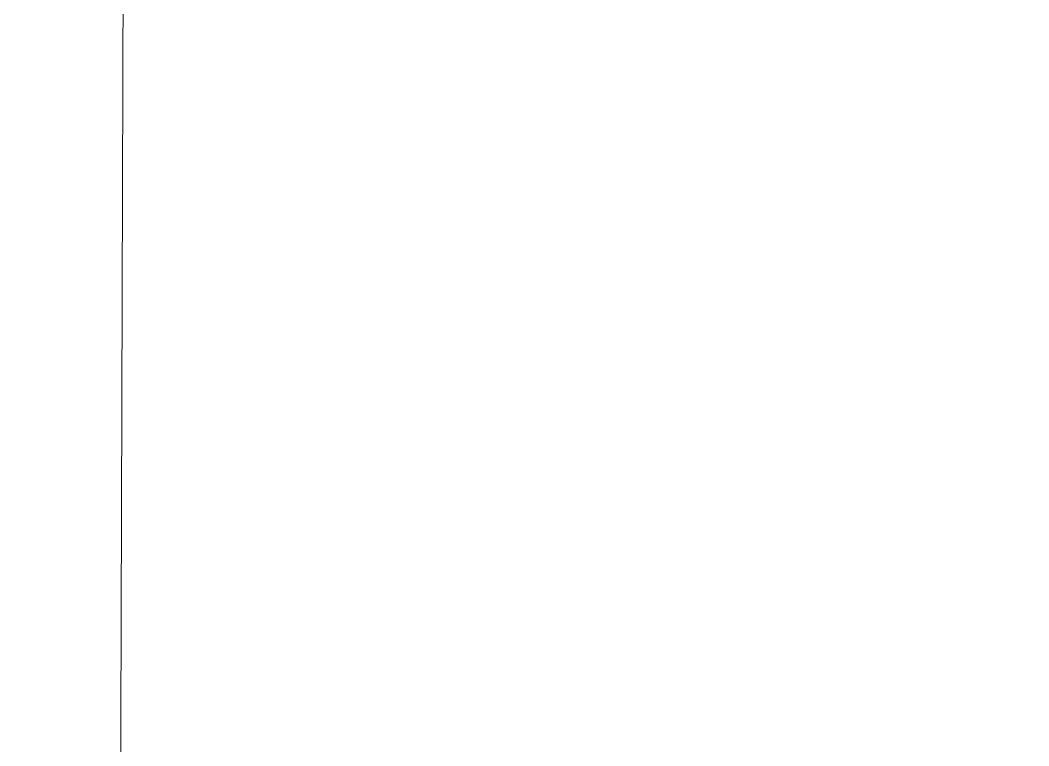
# Model space of a CAD drawing. Header units: inches. Extents: x -3368894 to 5148796, y 84 to 10864301.
# Drawn here: x 502753.54 to 502791.77, y 4346462.75 to 4346490.24 of the extents above; entities that cross this region are included whole.
import ezdxf

# ---------------------------------------------------------------- set-up
doc = ezdxf.new("R2010")
doc.units = ezdxf.units.IN
doc.header["$MEASUREMENT"] = 0
doc.layers.add('cm_campiture', color=252, linetype='Continuous', lineweight=9)
doc.layers.add('cm_quote', color=174, linetype='Continuous', lineweight=0)
doc.styles.get("Standard").update_dxf_attribs({"font": 'GOTHIC.TTF'})
doc.dimstyles.new('Quote 200', dxfattribs={"dimtxt": 0.5, "dimasz": 0.2, "dimexe": 1.25, "dimexo": 0.625, "dimgap": 0.2, "dimtad": 1, "dimzin": 1, "dimtxsty": 'Standard', "dimblk": 'ARCHTICK', "dimcen": 2.5, "dimse1": 1, "dimse2": 1, "dimazin": 0, "dimtfac": 1, "dimtmove": 0, "dimatfit": 3, "dimldrblk": 'NONE', "dimfxl": 1, "dimlwd": 0, "dimarcsym": 0})

# ---------------------------------------------------------------- blocks, each defined once
blk = doc.blocks.new('_ArchTick')
at = {"color": 0, "linetype": 'ByBlock', "const_width": 0.15}
blk.add_lwpolyline([(-0.5, -0.5), (0.5, 0.5)], dxfattribs=at)
blk = doc.blocks.new('*D263')
at = {"layer": 'cm_quote', "color": 0, "lineweight": 0, "transparency": 16777216}
for p, q in [((-3368891.703, 8689622.26), (-929594.242, 10864300.067)), ((-3368894.34, 8689619.909), (-3368891.703, 8689622.26))]:
    blk.add_line(p, q, dxfattribs=at)
at = {"layer": 'DEFPOINTS', "color": 0, "transparency": 16777216}
for p in [(-3368891.703, 8689622.26), (503231.569, 4346330.378), (503228.933, 4346328.028)]:
    blk.add_point(p, dxfattribs=at)
at = {"layer": 'cm_quote', "color": 0, "lineweight": 0, "transparency": 16777216, "xscale": 0.2, "yscale": 0.2, "zscale": 0.2}
for p, rotation in [((-3368891.703, 8689622.26), 41.71758129249201), ((-3368894.34, 8689619.909), 221.717581292492)]:
    blk.add_blockref('_ArchTick', p, dxfattribs=dict(at, rotation=rotation))
at = {"layer": 'cm_quote', "color": 0, "transparency": 16777216, "insert": (-929595.199, 10864299.865), "char_height": 0.5, "attachment_point": 5, "rotation": 41.7176}
blk.add_mtext('3,53', dxfattribs=at)
blk = doc.blocks.new('_None')

msp = doc.modelspace()

# ---------------------------------------------------------------- linework, layer by layer
at = {"layer": 'cm_campiture', "color": 244, "true_color": 0x991b1e}
msp.add_lwpolyline([(502757.749, 4346589.462), (503145.47, 4346588.462), (503144.91, 4346409.771), (502757.189, 4346410.77)], close=True, dxfattribs=at)

# ---------------------------------------------------------------- dimensions: what is measured, and where the dimension line sits
at = {"layer": 'cm_quote'}
dim = msp.add_linear_dim(base=(-3368891.703, 8689622.26), p1=(503228.933, 4346328.028), p2=(503231.569, 4346330.378), angle=41.7176, dimstyle='Quote 200', dxfattribs=at)
dim.commit()
dim.dimension.update_dxf_attribs({"geometry": '*D263', "text_midpoint": (-929594.876, 10864299.502), "dimtype": 161})

doc.saveas('drawing.dxf')
